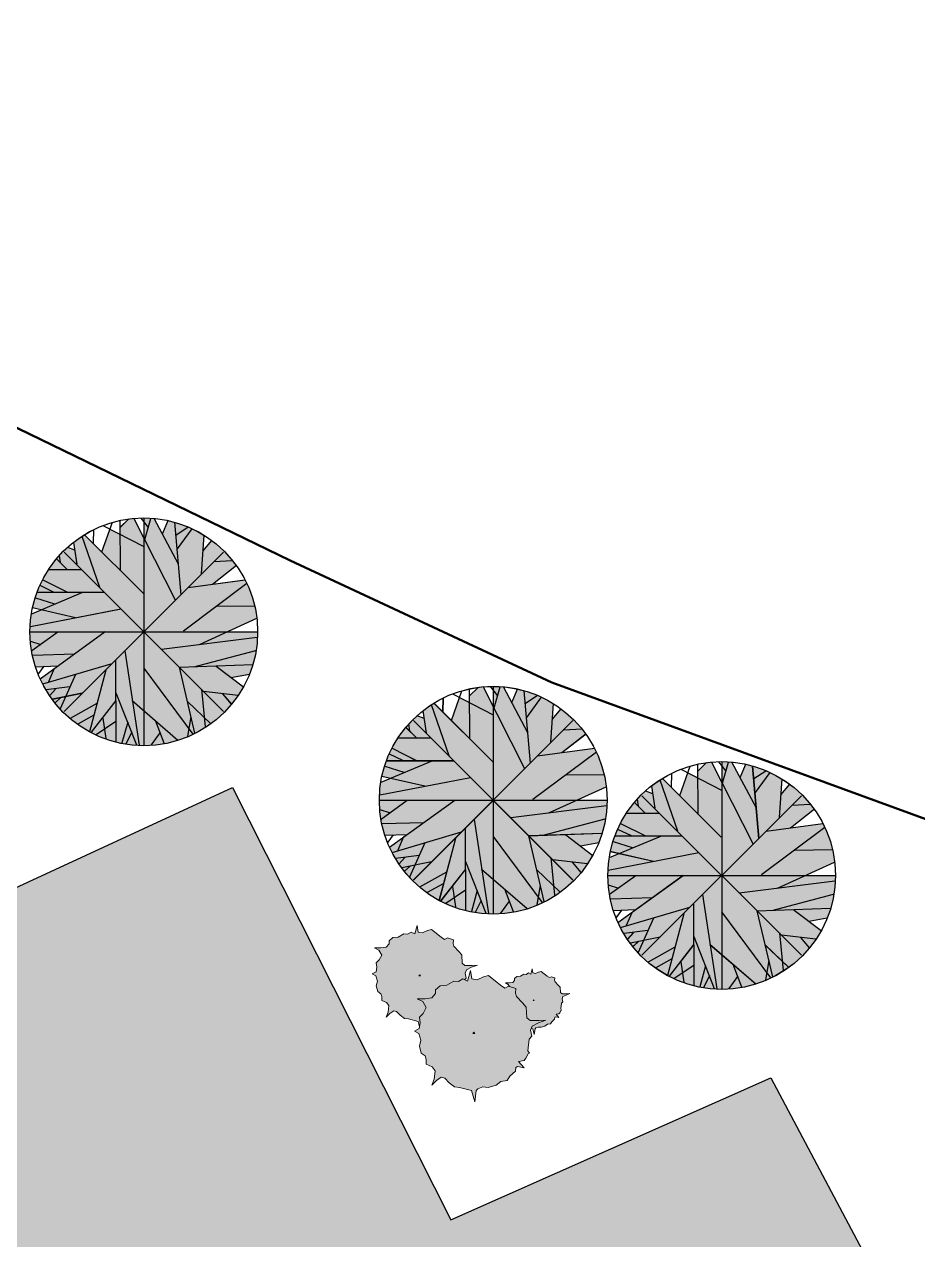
# Model space of a CAD drawing. Header units: inches. Extents: x 1352 to 5457, y 84 to 1168.
# Drawn here: x 1363.391 to 1364.715, y 184.821 to 186.621 of the extents above; entities that cross this region are included whole.
import ezdxf

# ---------------------------------------------------------------- set-up
doc = ezdxf.new("R2010")
doc.units = ezdxf.units.IN
doc.header["$MEASUREMENT"] = 0
doc.linetypes.add('ACAD_ISO10W100', pattern=[18, 12, -3, 0, -3])
for name, color, linetype, lineweight in [('boundary', 250, 'ACAD_ISO10W100', 50), ('CILL', 250, 'Continuous', 9), ('win', 250, 'Continuous', 30)]:
    doc.layers.add(name, color=color, linetype=linetype, lineweight=lineweight)

# ---------------------------------------------------------------- blocks, each defined once
blk = doc.blocks.new('Tree - deciduous plan')
for p, q in [((-22.0458, 42.0753), (-16.5881, 57.6486)), ((-12.5388, 54.9406), (-7.9613, 59.4546)), ((-12.3627, 32.1443), (-12.5388, 58.7776)), ((-5.3205, 59.6806), (16.5105, 16.7963)), ((2.426, 54.9406), (-1.4472, 59.9056)), ((0, 59.9996), (0, -60)), ((0.4894, 48.6208), (3.6584, 59.6806)), ((18.2711, 35.5298), (5.419, 59.6806)), ((9.8203, 51.5549), (12.8133, 58.5516)), ((19.6795, 19.5047), (16.3344, 57.6486)), ((-26.4472, 46.5894), (-26.2712, 53.8116)), ((-21.1656, 55.8436), (-0.0388, 45.0094)), ((17.0387, 51.1035), (23.2006, 55.1666)), ((17.7429, 43.6552), (25.4894, 54.2636)), ((-37.0107, 47.0408), (-35.25, 35.5298)), ((-32.6092, 50.4264), (-23.2782, 23.5674)), ((-31.2008, 51.1035), (-0.2149, 20.1818)), ((31.6513, 50.8778), (30.2429, 30.5643)), ((31.1232, 42.5267), (35.8767, 48.1693)), ((-43.8768, 36.4326), (-44.405, 40.2696)), ((42, 42), (-42, -42)), ((42, -42), (-42, 42)), ((-40.1797, 44.558), (-36.4825, 43.2038)), ((-49.8627, 32.8214), (-32.7853, 32.8214)), ((-45.8134, 38.2383), (-40.5318, 33.0471)), ((36.2288, 25.1474), (48.9049, 35.0784)), ((37.1091, 37.1098), (46.6161, 37.5612)), ((-53.2078, 27.4044), (-40.1797, 20.859)), ((23.3767, 23.3417), (53.3063, 27.4044)), ((-32.2571, 20.6333), (-59.1937, 9.348)), ((-56.0247, 20.859), (-20.8134, 20.859)), ((-54.7923, 24.4702), (-47.75, 21.0847)), ((54.3626, 25.3731), (20.9119, 0.3198)), ((-57.081, 17.9248), (-47.0458, 14.7649)), ((38.5175, 13.4107), (58.2359, 13.6364)), ((-59.7219, 2.8025), (-12.0106, 12.0565)), ((-58.6656, 12.7336), (-35.9543, 7.5424)), ((29.3626, -6.6771), (59.4682, 7.091)), ((-54.6162, -24.7335), (-20.2853, 0.0941)), ((-60, 0), (60, 0)), ((-59.7219, -4.8714), (-54.2641, -6.6771)), ((-45.2853, -0.1316), (-59.0177, -10.0627)), ((9.2922, -9.1598), (59.6443, -2.8401)), ((-58.4895, -12.3197), (-36.4825, -11.6426)), ((-10.074, -10.0627), (-2.5036, -59.7178)), ((26.3697, -18.4138), (58.9401, -9.8369)), ((-57.081, -18.4138), (-45.2853, -17.9624)), ((-52.6797, -18.188), (-55.4966, -22.0251)), ((-53.2078, -27.442), (-16.7641, -16.6081)), ((-14.8275, -15.0282), (-14.6515, -57.6865)), ((-0.0388, -19.0909), (25.8415, -53.8495)), ((18.6232, -18.6394), (26.7218, -53.3981)), ((18.7992, -18.6394), (57.3556, -17.2853)), ((38.1654, -18.188), (52.426, -29.0219)), ((-47.2219, -19.3166), (-50.2148, -26.3135)), ((-35.9543, -22.4765), (-44.0529, -40.5329)), ((-19.9331, -20.2194), (-28.5599, -52.721)), ((45.9119, -24.0564), (55.595, -22.2508)), ((-38.9472, -29.0219), (-51.4472, -30.6018)), ((-46.5177, -30.1504), (-49.5106, -33.536)), ((30.419, -30.1504), (32.3556, -50.0125)), ((31.4753, -31.279), (49.6091, -33.3103)), ((-32.4331, -32.4075), (-48.1021, -35.5674)), ((-43.7008, -34.6645), (-46.6937, -37.373)), ((-24.6867, -37.8244), (-38.7712, -45.7241)), ((-14.6515, -36.2445), (-27.6797, -52.9467)), ((-14.6515, -32.1818), (-3.912, -59.4922)), ((-6.2008, -36.2445), (17.919, -57.0094)), ((22.8485, -36.4702), (35.3485, -48.4326)), ((41.5105, -32.6332), (46.088, -38.0501)), ((-26.2712, -43.9185), (-34.7219, -48.6583)), ((-14.6515, -47.3041), (-25.0388, -54.3009)), ((-21.5177, -45.4984), (-19.9331, -56.1065)), ((-8.4895, -47.5298), (-11.4825, -58.5893)), ((5.9471, -46.6269), (10.5246, -58.5893)), ((24.7852, -44.8213), (23.0246, -54.978)), ((-6.3768, -52.721), (-9.3698, -58.815)), ((8.4119, -53.1724), (3.8344, -59.4922))]:
    blk.add_line(p, q)
blk.add_circle((0, 0), 60)
blk = doc.blocks.new('Clump of Trees or Bushes - plan')
for points in [[(-10.993, 56.487), (-9.228, 58.426), (-10.144, 63.512), (-8.923, 67.033), (-3.43, 69.772), (2.673, 72.119), (-2.82, 71.728), (-10.449, 71.728), (-13.195, 74.075), (-13.806, 83.073), (-16.857, 86.594), (-22.045, 92.071), (-22.961, 94.81), (-22.656, 98.722), (-28.759, 100.678), (-31.811, 99.113), (-35.472, 101.461), (-45.543, 109.676), (-49.815, 108.503), (-55.308, 106.155), (-59.58, 106.938), (-60.801, 113.98), (-63.242, 104.982), (-67.209, 106.938), (-70.872, 104.59), (-74.839, 104.982), (-80.637, 101.461), (-86.435, 101.069), (-90.402, 97.548), (-90.402, 94.419), (-93.454, 90.898), (-98.947, 90.115), (-105.66, 90.115), (-101.083, 87.768), (-98.031, 82.682), (-100.778, 77.596), (-103.829, 74.466), (-103.219, 69.772), (-104.134, 65.077), (-108.102, 62.73), (-104.439, 60.774), (-102.609, 55.297), (-103.829, 50.211), (-102.303, 44.342), (-98.947, 41.995), (-98.031, 38.865), (-98.031, 34.953), (-93.148, 32.606), (-90.707, 29.476), (-91.317, 22.434), (-93.454, 17.348), (-89.487, 21.26), (-85.519, 23.999), (-82.468, 23.216), (-78.806, 19.304), (-74.228, 15.783), (-69.956, 15.392), (-59.886, 12.653), (-58.254, 7.074)], [(59.448, 5.262), (60.936, 4.858), (62.652, -1.011), (63.415, 4.858), (64.178, 5.836), (66.848, 6.814), (69.709, 6.569), (73.905, 7.792), (76.385, 9.748), (79.627, 10.237), (81.153, 12.438), (84.014, 15.127), (84.205, 17.084), (85.158, 17.573), (88.591, 16.839), (85.73, 20.262), (88.591, 20.751), (89.545, 21.974), (90.689, 24.174), (91.452, 24.663), (90.499, 25.886), (91.261, 31.999), (92.596, 33.466), (92.024, 36.645), (92.787, 38.845), (96.22, 40.557), (100.035, 42.024), (96.602, 41.779), (91.834, 41.779), (90.117, 43.246), (89.736, 48.871), (87.828, 51.071), (84.586, 54.494), (84.014, 56.206), (84.205, 58.651), (80.39, 59.873), (78.483, 58.895), (76.194, 60.362), (69.9, 65.497), (67.23, 64.764), (63.797, 63.297), (61.126, 63.786), (60.364, 68.187), (58.838, 62.563), (56.358, 63.786), (54.07, 62.319), (51.59, 62.563), (47.966, 60.362), (44.343, 60.118), (41.863, 57.917), (41.863, 55.961), (39.956, 53.761), (36.523, 53.272), (32.327, 53.272), (35.187, 51.805), (36.641, 49.381)]]:
    blk.add_lwpolyline(points)
for points in [[(-4.577, 66.508), (-7.629, 55.261), (-12.588, 57.706), (-17.166, 54.772), (-22.125, 55.261), (-29.372, 50.86), (-36.62, 50.371), (-41.579, 45.969), (-41.579, 42.057), (-45.393, 37.656), (-52.259, 36.678), (-60.651, 36.678), (-54.93, 33.743), (-51.115, 27.386), (-54.548, 21.029), (-58.363, 17.116), (-57.6, 11.248), (-58.744, 5.38), (-63.703, 2.446), (-59.126, 0), (-56.837, -6.846), (-58.363, -13.203), (-56.455, -20.539), (-52.259, -23.473), (-51.115, -27.385), (-51.115, -32.275), (-45.012, -35.21), (-41.96, -39.122), (-42.723, -47.924), (-45.393, -54.282), (-40.434, -49.391), (-35.475, -45.968), (-31.661, -46.946), (-27.083, -51.837), (-21.362, -56.238), (-16.021, -56.727), (-3.433, -60.15), (0, -71.887), (1.526, -60.15), (3.052, -58.194), (8.392, -56.238), (14.114, -56.727), (22.506, -54.282), (27.465, -50.369), (33.949, -49.391), (37.001, -44.99), (42.723, -39.611), (43.104, -35.699), (45.012, -34.721), (51.878, -36.188), (46.156, -29.341), (51.878, -28.363), (53.785, -25.918), (56.074, -21.517), (57.6, -20.539), (55.692, -18.094), (57.218, -5.868), (59.888, -2.934), (58.744, 3.424), (60.27, 7.825), (67.136, 11.248), (74.765, 14.182), (67.899, 13.693), (58.363, 13.693), (54.93, 16.627), (54.167, 27.875), (50.352, 32.276), (43.867, 39.123), (42.723, 42.546), (43.104, 47.436), (35.475, 49.882), (31.661, 47.925), (27.083, 50.86), (14.495, 61.129), (9.155, 59.662), (2.289, 56.728), (-3.052, 57.706)], [(-58.055, 61.947), (-58.97, 60.774), (-57.139, 60.774)], [(62.08, 35.667), (61.508, 34.933), (62.652, 34.933)], [(-1.144, 1.468), (-2.289, 0), (0, 0)]]:
    blk.add_lwpolyline(points, close=True)

msp = doc.modelspace()

# ---------------------------------------------------------------- hatches: boundary and pattern name
at = {"layer": 'CILL'}
h = msp.add_hatch(color=256, dxfattribs=at)
h.set_gradient(color1=(255, 255, 0), color2=(179, 179, 0), one_color=1, tint=0.35)
edge = h.paths.add_edge_path()
edge.add_line((1368.2739, 183.0921), (1367.822, 182.8844))
edge.add_line((1367.822, 182.8844), (1367.4796, 183.4863))
edge.add_line((1367.4796, 183.4863), (1367.0223, 183.2758))
edge.add_line((1367.0223, 183.2758), (1366.6991, 183.8586))
edge.add_line((1366.6991, 183.8586), (1366.3483, 183.7033))
edge.add_line((1366.3483, 183.7033), (1366.0553, 184.2531))
edge.add_line((1366.0553, 184.2531), (1365.6091, 184.0482))
edge.add_line((1365.6091, 184.0482), (1365.2806, 184.6527))
edge.add_line((1365.2806, 184.6527), (1364.8257, 184.4424))
edge.add_line((1364.8257, 184.4424), (1364.497, 185.0609))
edge.add_line((1364.497, 185.0609), (1364.0231, 184.8504))
edge.add_line((1364.0231, 184.8504), (1363.6996, 185.4907))
edge.add_line((1363.6996, 185.4907), (1363.198, 185.2591))
edge.add_line((1363.198, 185.2591), (1362.8469, 185.9391))
edge.add_line((1362.8469, 185.9391), (1362.4213, 185.7194))
edge.add_line((1362.4213, 185.7194), (1362.1224, 186.2984))
edge.add_line((1362.1224, 186.2984), (1361.7684, 186.1478))
edge.add_line((1361.7684, 186.1478), (1361.516, 186.6214))
edge.add_line((1361.516, 186.6214), (1360.5774, 186.2321))
edge.add_line((1360.5774, 186.2321), (1360.8624, 185.5449))
edge.add_line((1360.8624, 185.5449), (1360.2981, 185.3109))
edge.add_line((1360.2981, 185.3109), (1360.4468, 184.7712))
edge.add_line((1360.4468, 184.7712), (1359.9344, 184.63))
edge.add_line((1359.9344, 184.63), (1360.0667, 184.1496))
edge.add_line((1360.0667, 184.1496), (1359.5899, 183.98))
edge.add_line((1359.5899, 183.98), (1359.7361, 183.5016))
edge.add_line((1359.7361, 183.5016), (1359.2505, 183.3294))
edge.add_line((1359.2505, 183.3294), (1359.7949, 181.4969))
edge.add_line((1359.7949, 181.4969), (1359.3709, 181.3709))
edge.add_line((1359.3709, 181.3709), (1359.5556, 180.7493))
edge.add_line((1359.5556, 180.7493), (1359.1256, 180.5887))
edge.add_line((1359.1256, 180.5887), (1359.3088, 180.009))
edge.add_line((1359.3088, 180.009), (1358.8263, 179.8565))
edge.add_line((1358.8263, 179.8565), (1359.001, 179.3036))
edge.add_line((1359.001, 179.3036), (1358.5243, 179.1178))
edge.add_line((1358.5243, 179.1178), (1358.6629, 178.617))
edge.add_line((1358.6629, 178.617), (1358.0946, 178.4597))
edge.add_line((1358.0946, 178.4597), (1358.2516, 177.8047))
edge.add_line((1358.2516, 177.8047), (1357.6947, 177.6712))
edge.add_line((1357.6947, 177.6712), (1357.7883, 176.7337))
edge.add_spline(control_points=[(1357.8036, 176.7215), (1357.7985, 176.7256), (1357.7934, 176.7297), (1357.7883, 176.7335)], knot_values=[1.7019, 1.7019, 1.7019, 1.7019, 1.71866, 1.71866, 1.71866, 1.71866], degree=3, periodic=0)
edge.add_line((1357.7883, 176.7335), (1357.7917, 176.699))
edge.add_line((1357.7917, 176.699), (1362.6724, 174.3697))
edge.add_line((1362.6724, 174.3697), (1364.0032, 174.8708))
edge.add_spline(control_points=[(1364.0032, 174.8708), (1364.0678, 174.9189), (1364.2353, 175.05), (1364.4338, 175.2377), (1364.6859, 175.3033), (1364.9285, 175.3289), (1365.1764, 175.4336), (1365.4292, 175.4487), (1365.6934, 175.6081), (1365.9804, 175.6687), (1366.2126, 175.7123), (1366.2728, 175.7254)], knot_values=[0.506259, 0.506259, 0.506259, 0.506259, 0.747233, 1.14011, 1.302012, 1.517999, 1.870484, 2.100038, 2.259264, 2.782561, 2.967498, 2.967498, 2.967498, 2.967498], degree=3, periodic=0)
edge.add_line((1366.2728, 175.7254), (1369.934, 177.1039))
edge.add_line((1369.934, 177.1039), (1369.5946, 178.0051))
edge.add_line((1369.5946, 178.0051), (1370.5605, 178.4022))
edge.add_spline(control_points=[(1370.5605, 178.4022), (1370.5703, 178.4718), (1370.5981, 178.6521), (1370.6477, 178.9002), (1370.7728, 179.0554), (1370.8344, 179.0847)], knot_values=[8.618229, 8.618229, 8.618229, 8.618229, 8.829096, 9.16558, 9.375133, 9.375133, 9.375133, 9.375133], degree=3, periodic=0)
edge.add_spline(control_points=[(1370.8344, 179.0847), (1370.8359, 179.1327), (1370.855, 179.2381), (1370.8396, 179.3522), (1370.8416, 179.4133)], knot_values=[2.791671, 2.791671, 2.791671, 2.791671, 2.935253, 3.118951, 3.118951, 3.118951, 3.118951], degree=3, periodic=0)
edge.add_spline(control_points=[(1370.8416, 179.4133), (1370.7967, 179.4146), (1370.513, 179.4169), (1369.9683, 179.251), (1369.313, 178.7933), (1368.7925, 178.3334), (1368.284, 177.9719), (1367.9599, 177.9064), (1367.7792, 177.8646)], knot_values=[5.849557, 5.849557, 5.849557, 5.849557, 5.98421, 6.701382, 7.501189, 8.368106, 8.794855, 9.346438, 9.346438, 9.346438, 9.346438], degree=3, periodic=0)
edge.add_arc((1366.3475, 178.8941), 1.7634, 299.9761, 324.2806, ccw=False)
edge.add_arc((1365.5762, 179.8205), 2.9584, 280.8933, 303.9547, ccw=False)
edge.add_arc((1365.878, 181.5583), 4.65, 259.907, 273.1719, ccw=False)
edge.add_arc((1365.6026, 179.6539), 2.7275, 238.4062, 258.5916, ccw=False)
edge.add_line((1364.1737, 177.3307), (1363.3265, 177.0766))
edge.add_line((1363.3265, 177.0766), (1363.1436, 177.658))
edge.add_line((1363.1436, 177.658), (1362.4563, 177.478))
edge.add_line((1362.4563, 177.478), (1362.2866, 178.0143))
edge.add_line((1362.2866, 178.0143), (1361.5766, 177.8203))
edge.add_line((1361.5766, 177.8203), (1361.171, 179.1408))
edge.add_line((1361.171, 179.1408), (1361.6567, 179.2839))
edge.add_line((1361.6567, 179.2839), (1361.4528, 179.9877))
edge.add_line((1361.4528, 179.9877), (1361.962, 180.1339))
edge.add_line((1361.962, 180.1339), (1361.6351, 181.2724))
edge.add_line((1361.6351, 181.2724), (1362.0935, 181.4111))
edge.add_line((1362.0935, 181.4111), (1361.9383, 181.9242))
edge.add_arc((1364.4562, 182.5149), 2.5863, 175.3812, 193.2036, ccw=False)
edge.add_arc((1362.9108, 182.5727), 1.0434, 139.5456, 171.7046, ccw=False)
edge.add_arc((1362.7335, 182.7358), 0.8027, 101.2483, 140.1981, ccw=False)
edge.add_arc((1362.737, 182.9606), 0.5849, 65.2147, 105.8822, ccw=False)
edge.add_arc((1362.7916, 182.9055), 0.6163, 34.7391, 71.9792, ccw=False)
edge.add_line((1363.298, 183.2567), (1363.9348, 182.1255))
edge.add_line((1363.9348, 182.1255), (1364.3701, 182.3517))
edge.add_line((1364.3701, 182.3517), (1364.6934, 181.7471))
edge.add_line((1364.6934, 181.7471), (1365.1433, 181.9713))
edge.add_line((1365.1433, 181.9713), (1365.5512, 181.1756))
edge.add_line((1365.5512, 181.1756), (1366.0066, 181.3901))
edge.add_line((1366.0066, 181.3901), (1366.3815, 180.689))
edge.add_line((1366.3815, 180.689), (1366.8015, 180.9175))
edge.add_line((1366.8015, 180.9175), (1367.1433, 180.2892))
edge.add_line((1367.1433, 180.2892), (1367.5691, 180.4814))
edge.add_arc((1365.1117, 178.5609), 3.1188, 22.8053, 38.0083, ccw=False)
edge.add_arc((1366.0041, 179.0079), 2.124, -14.0359, 21.0185, ccw=False)
edge.add_arc((1366.3475, 178.8941), 1.7634, 324.2806, 346.8448, ccw=False)
edge.add_spline(control_points=[(1367.7792, 177.8646), (1367.9599, 177.9064), (1368.284, 177.9719), (1368.7925, 178.3334), (1369.313, 178.7933), (1369.9683, 179.251), (1370.513, 179.4169), (1370.7967, 179.4146), (1370.8416, 179.4133)], knot_values=[5.849557, 5.849557, 5.849557, 5.849557, 6.40114, 6.827889, 7.694806, 8.494613, 9.211785, 9.346438, 9.346438, 9.346438, 9.346438], degree=3, periodic=0)
edge.add_spline(control_points=[(1370.8416, 179.4133), (1370.8426, 179.4433), (1370.8529, 179.5277), (1370.9361, 179.6431), (1371.026, 179.8382), (1371.1785, 180.0225), (1371.4064, 180.2122), (1371.5906, 180.39), (1371.7926, 180.5756), (1372.0187, 180.6665), (1372.1992, 180.8214), (1372.4223, 180.9122), (1372.5942, 180.9656), (1373.0483, 181.134), (1372.9441, 181.0828)], knot_values=[0, 0, 0, 0, 0.090004, 0.259779, 0.409824, 0.737639, 0.962733, 1.300079, 1.506953, 1.779702, 2.014814, 2.228228, 2.44329, 2.791671, 2.791671, 2.791671, 2.791671], degree=3, periodic=0)
edge.add_line((1372.9441, 181.0828), (1373.3215, 181.2556))
edge.add_line((1373.3215, 181.2556), (1372.2286, 181.3813))
edge.add_line((1372.2286, 181.3813), (1372.0046, 182.2935))
edge.add_line((1372.0046, 182.2935), (1370.2867, 181.4883))
edge.add_line((1370.2867, 181.4883), (1369.8105, 182.3108))
edge.add_line((1369.8105, 182.3108), (1369.361, 182.0903))
edge.add_line((1369.361, 182.0903), (1369.0435, 182.6923))
edge.add_line((1369.0435, 182.6923), (1368.5943, 182.4872))
edge.add_line((1368.5943, 182.4872), (1368.2739, 183.0921))
h.paths.add_polyline_path([(1361.2811, 183.6474), (1363.0082, 184.1483), (1362.9001, 184.5208), (1361.1731, 184.0198)], flags=24)
h.paths.add_polyline_path([(1366.7251, 181.2578), (1368.4522, 181.7587), (1368.3442, 182.1311), (1366.6171, 181.6302)], flags=24)
h = msp.add_hatch(color=256, dxfattribs=at)
h.set_gradient(color1=(0, 204, 51), color2=(46, 255, 98), one_color=1, tint=0.59, name='INVSPHERICAL')
h.paths.add_polyline_path([(1363.7052, 185.8198, 0.013628), (1363.6996, 185.8271), (1363.6724, 185.8258), (1363.6337, 185.7871), (1363.6697, 185.792)])
h.paths.add_polyline_path([(1363.7181, 185.7985), (1363.6337, 185.7871), (1363.568, 185.7214), (1363.6917, 185.7214), (1363.7356, 185.7415, 0.08904)])
h.paths.add_polyline_path([(1363.6571, 185.8648, 0.070169), (1363.614, 185.8838), (1363.6233, 185.7767), (1363.6724, 185.8258), (1363.6996, 185.8271, 0.063606), (1363.6688, 185.8568), (1363.6554, 185.8409)])
h.paths.add_polyline_path([(1363.6194, 185.8213), (1363.5832, 185.8895, 0.02244), (1363.568, 185.8902), (1363.568, 185.7214), (1363.6233, 185.7767)])
h.paths.add_polyline_path([(1363.614, 185.8838, 0.014988), (1363.6041, 185.8863), (1363.5956, 185.8662), (1363.6194, 185.8213)], flags=17)
h.paths.add_polyline_path([(1363.553, 185.8895, 0.01083), (1363.5457, 185.8887), (1363.5328, 185.876), (1363.5329, 185.866), (1363.568, 185.848), (1363.568, 185.8599)])
h.paths.add_polyline_path([(1363.5329, 185.866), (1363.5179, 185.8737), (1363.506, 185.8395), (1363.5333, 185.8123)])
h.paths.add_polyline_path([(1363.568, 185.848), (1363.5329, 185.866), (1363.5333, 185.8123), (1363.48, 185.8654, 0.029164), (1363.4639, 185.8542), (1363.4656, 185.8429), (1363.455, 185.8468, 0.090602), (1363.418, 185.7987), (1363.455, 185.7801), (1363.5094, 185.7801), (1363.568, 185.7214)])
h.paths.add_polyline_path([(1363.5094, 185.7801), (1363.455, 185.7801), (1363.418, 185.7987, 0.065557), (1363.4031, 185.7572), (1363.4168, 185.7541), (1363.4013, 185.7476, 0.03899), (1363.3993, 185.7214), (1363.568, 185.7214)])
h.paths.add_polyline_path([(1363.5106, 185.7214), (1363.3993, 185.7214, 0.020209), (1363.3998, 185.7078), (1363.4153, 185.7027), (1363.4017, 185.6929, 0.035514), (1363.4074, 185.6696), (1363.4408, 185.6709)], flags=16)
h.paths.add_polyline_path([(1363.568, 185.7214), (1363.5106, 185.7214), (1363.4143, 185.6518, 0.027559), (1363.4229, 185.6353), (1363.4587, 185.6398), (1363.4522, 185.6253), (1363.4769, 185.6303)], flags=17)
h.paths.add_polyline_path([(1363.568, 185.7214), (1363.5397, 185.6931), (1363.551, 185.6192), (1363.568, 185.6045)])
h.paths.add_polyline_path([(1363.568, 185.6045), (1363.551, 185.6192), (1363.5397, 185.6931), (1363.4769, 185.6303), (1363.4522, 185.6253), (1363.444, 185.6071, 0.030609), (1363.4589, 185.5928), (1363.4989, 185.6152), (1363.4877, 185.573, 0.124716), (1363.568, 185.5527)], flags=17)
h.paths.add_polyline_path([(1363.568, 185.6676), (1363.568, 185.5527, 0.158969), (1363.6675, 185.5851), (1363.632, 185.6191), (1363.6377, 185.5949), (1363.6347, 185.578)], flags=17)
h.paths.add_polyline_path([(1363.6204, 185.6691), (1363.568, 185.7214), (1363.568, 185.6676), (1363.6347, 185.578), (1363.6377, 185.5949)])
h.paths.add_polyline_path([(1363.7368, 185.7214), (1363.6917, 185.7214), (1363.6509, 185.7028), (1363.5938, 185.6956), (1363.6205, 185.669), (1363.7296, 185.6728, 0.073172)])
h.paths.add_polyline_path([(1363.6971, 185.6538), (1363.7248, 185.6589, 0.021827), (1363.7296, 185.6728), (1363.6205, 185.669), (1363.6537, 185.6358), (1363.6577, 185.5946), (1363.6675, 185.5851, 0.109035), (1363.7157, 185.6397)])
h.paths.add_polyline_path([(1363.568, 185.5527, 0.158969), (1363.6675, 185.5851), (1363.6577, 185.5946), (1363.6537, 185.6358), (1363.6204, 185.6691), (1363.6377, 185.5949), (1363.6347, 185.578), (1363.568, 185.6676)])
h.paths.add_polyline_path([(1363.5397, 185.6931), (1363.568, 185.7214), (1363.5106, 185.7214), (1363.4143, 185.6518, 0.294446), (1363.568, 185.5527), (1363.568, 185.6045), (1363.551, 185.6192)])
h.paths.add_polyline_path([(1363.5106, 185.7214), (1363.3993, 185.7214, 0.078145), (1363.4074, 185.6696), (1363.4408, 185.6709)])
h = msp.add_hatch(color=256, dxfattribs=at)
h.set_gradient(color1=(0, 204, 51), color2=(46, 255, 98), one_color=1, tint=0.59, name='INVSPHERICAL')
h.paths.add_polyline_path([(1363.568, 185.7214), (1363.5106, 185.7214), (1363.4143, 185.6518, 0.027559), (1363.4229, 185.6353), (1363.4587, 185.6398), (1363.4522, 185.6253), (1363.4769, 185.6303)])
h.paths.add_polyline_path([(1363.5106, 185.7214), (1363.3993, 185.7214, 0.020209), (1363.3998, 185.7078), (1363.4153, 185.7027), (1363.4017, 185.6929, 0.035514), (1363.4074, 185.6696), (1363.4408, 185.6709)])
h = msp.add_hatch(color=256, dxfattribs=at)
h.set_gradient(color1=(0, 204, 51), color2=(46, 255, 98), one_color=1, tint=0.59, name='INVSPHERICAL')
h.paths.add_polyline_path([(1363.6917, 185.7214), (1363.568, 185.7214), (1363.5938, 185.6956), (1363.6509, 185.7028)])
h.paths.add_polyline_path([(1363.568, 185.6676), (1363.568, 185.5527, 0.158969), (1363.6675, 185.5851), (1363.632, 185.6191), (1363.6377, 185.5949), (1363.6347, 185.578)], flags=17)
h.paths.add_polyline_path([(1363.6537, 185.6358), (1363.6204, 185.6691), (1363.6377, 185.5949), (1363.6347, 185.578), (1363.568, 185.6676), (1363.568, 185.5527, 0.158969), (1363.6675, 185.5851), (1363.6577, 185.5946)])
h = msp.add_hatch(color=256, dxfattribs=at)
h.set_gradient(color1=(0, 204, 51), color2=(46, 255, 98), one_color=1, tint=0.59, name='INVSPHERICAL')
h.paths.add_polyline_path([(1363.5397, 185.6931), (1363.4769, 185.6303), (1363.4522, 185.6253), (1363.444, 185.6071, 0.030609), (1363.4589, 185.5928), (1363.4989, 185.6152), (1363.4877, 185.573, 0.124716), (1363.568, 185.5527), (1363.568, 185.6045), (1363.551, 185.6192)])
h = msp.add_hatch(color=256, dxfattribs=at)
h.set_gradient(color1=(0, 204, 51), color2=(46, 255, 98), one_color=1, tint=0.59, name='INVSPHERICAL')
h.paths.add_polyline_path([(1363.568, 185.6676), (1363.568, 185.5527, 0.158969), (1363.6675, 185.5851), (1363.6577, 185.5946), (1363.6537, 185.6358), (1363.6204, 185.6691), (1363.6377, 185.5949), (1363.6347, 185.578)])
h = msp.add_hatch(color=256, dxfattribs=at)
h.set_gradient(color1=(0, 204, 51), color2=(46, 255, 98), one_color=1, tint=0.59, name='INVSPHERICAL')
h.paths.add_polyline_path([(1364.2229, 185.5702, 0.013628), (1364.2173, 185.5775), (1364.1901, 185.5762), (1364.1513, 185.5375), (1364.1873, 185.5424)])
h.paths.add_polyline_path([(1364.2358, 185.549), (1364.1513, 185.5375), (1364.0857, 185.4719), (1364.2094, 185.4719), (1364.2533, 185.4919, 0.08904)])
h.paths.add_polyline_path([(1364.1748, 185.6152, 0.070169), (1364.1316, 185.6342), (1364.141, 185.5272), (1364.1901, 185.5762), (1364.2173, 185.5775, 0.063606), (1364.1865, 185.6072), (1364.1731, 185.5913)])
h.paths.add_polyline_path([(1364.1371, 185.5718), (1364.1008, 185.6399, 0.02244), (1364.0857, 185.6406), (1364.0857, 185.4719), (1364.141, 185.5272)])
h.paths.add_polyline_path([(1364.1316, 185.6342, 0.014988), (1364.1218, 185.6367), (1364.1132, 185.6166), (1364.1371, 185.5718)], flags=17)
h.paths.add_polyline_path([(1364.0706, 185.6399, 0.01083), (1364.0634, 185.6391), (1364.0505, 185.6265), (1364.0506, 185.6164), (1364.0857, 185.5984), (1364.0857, 185.6103)])
h.paths.add_polyline_path([(1364.0506, 185.6164), (1364.0356, 185.6241), (1364.0236, 185.59), (1364.0509, 185.5627)])
h.paths.add_polyline_path([(1364.0857, 185.5984), (1364.0506, 185.6164), (1364.0509, 185.5627), (1363.9977, 185.6158, 0.029164), (1363.9816, 185.6046), (1363.9833, 185.5933), (1363.9727, 185.5972, 0.090602), (1363.9357, 185.5491), (1363.9727, 185.5305), (1364.027, 185.5305), (1364.0857, 185.4719)])
h.paths.add_polyline_path([(1364.027, 185.5305), (1363.9727, 185.5305), (1363.9357, 185.5491, 0.065557), (1363.9208, 185.5077), (1363.9345, 185.5045), (1363.919, 185.4981, 0.03899), (1363.917, 185.4719), (1364.0857, 185.4719)])
h.paths.add_polyline_path([(1364.0283, 185.4719), (1363.917, 185.4719, 0.020209), (1363.9175, 185.4582), (1363.933, 185.4531), (1363.9194, 185.4433, 0.035514), (1363.9251, 185.4201), (1363.9584, 185.4213)], flags=16)
h.paths.add_polyline_path([(1364.0857, 185.4719), (1364.0283, 185.4719), (1363.932, 185.4022, 0.027559), (1363.9406, 185.3857), (1363.9763, 185.3903), (1363.9698, 185.3757), (1363.9946, 185.3807)], flags=17)
h.paths.add_polyline_path([(1364.0857, 185.4719), (1364.0574, 185.4435), (1364.0687, 185.3696), (1364.0857, 185.3549)])
h.paths.add_polyline_path([(1364.0857, 185.3549), (1364.0687, 185.3696), (1364.0574, 185.4435), (1363.9946, 185.3807), (1363.9698, 185.3757), (1363.9616, 185.3575, 0.030609), (1363.9765, 185.3432), (1364.0166, 185.3656), (1364.0054, 185.3235, 0.124716), (1364.0857, 185.3031)], flags=17)
h.paths.add_polyline_path([(1364.0857, 185.418), (1364.0857, 185.3031, 0.158969), (1364.1852, 185.3356), (1364.1497, 185.3695), (1364.1553, 185.3454), (1364.1524, 185.3284)], flags=17)
h.paths.add_polyline_path([(1364.1381, 185.4195), (1364.0857, 185.4719), (1364.0857, 185.418), (1364.1524, 185.3284), (1364.1553, 185.3454)])
h.paths.add_polyline_path([(1364.2545, 185.4719), (1364.2094, 185.4719), (1364.1686, 185.4532), (1364.1115, 185.4461), (1364.1382, 185.4194), (1364.2473, 185.4233, 0.073172)])
h.paths.add_polyline_path([(1364.2148, 185.4042), (1364.2425, 185.4094, 0.021827), (1364.2473, 185.4233), (1364.1382, 185.4194), (1364.1714, 185.3862), (1364.1754, 185.345), (1364.1852, 185.3356, 0.109035), (1364.2333, 185.3901)])
h.paths.add_polyline_path([(1364.0857, 185.3031, 0.158969), (1364.1852, 185.3356), (1364.1754, 185.345), (1364.1714, 185.3862), (1364.1381, 185.4195), (1364.1553, 185.3454), (1364.1524, 185.3284), (1364.0857, 185.418)])
h.paths.add_polyline_path([(1364.0574, 185.4435), (1364.0857, 185.4719), (1364.0283, 185.4719), (1363.932, 185.4022, 0.294446), (1364.0857, 185.3031), (1364.0857, 185.3549), (1364.0687, 185.3696)])
h.paths.add_polyline_path([(1364.0283, 185.4719), (1363.917, 185.4719, 0.078145), (1363.9251, 185.4201), (1363.9584, 185.4213)])
h = msp.add_hatch(color=256, dxfattribs=at)
h.set_gradient(color1=(0, 204, 51), color2=(46, 255, 98), one_color=1, tint=0.59, name='INVSPHERICAL')
h.paths.add_polyline_path([(1364.5613, 185.4587, 0.013628), (1364.5557, 185.466), (1364.5285, 185.4648), (1364.4898, 185.426), (1364.5258, 185.4309)])
h.paths.add_polyline_path([(1364.5743, 185.4375), (1364.4898, 185.426), (1364.4242, 185.3604), (1364.5478, 185.3604), (1364.5917, 185.3805, 0.08904)])
h.paths.add_polyline_path([(1364.5132, 185.5037, 0.070169), (1364.4701, 185.5228), (1364.4795, 185.4157), (1364.5285, 185.4648), (1364.5557, 185.466, 0.063606), (1364.525, 185.4957), (1364.5115, 185.4798)])
h.paths.add_polyline_path([(1364.4756, 185.4603), (1364.4393, 185.5285, 0.02244), (1364.4242, 185.5291), (1364.4242, 185.3604), (1364.4795, 185.4157)])
h.paths.add_polyline_path([(1364.4701, 185.5228, 0.014988), (1364.4603, 185.5252), (1364.4517, 185.5052), (1364.4756, 185.4603)], flags=17)
h.paths.add_polyline_path([(1364.4091, 185.5285, 0.01083), (1364.4018, 185.5276), (1364.389, 185.515), (1364.389, 185.5049), (1364.4242, 185.4869), (1364.4242, 185.4988)])
h.paths.add_polyline_path([(1364.389, 185.5049), (1364.374, 185.5126), (1364.3621, 185.4785), (1364.3894, 185.4512)])
h.paths.add_polyline_path([(1364.4242, 185.4869), (1364.389, 185.5049), (1364.3894, 185.4512), (1364.3362, 185.5044, 0.029164), (1364.32, 185.4932), (1364.3217, 185.4818), (1364.3112, 185.4857, 0.090602), (1364.2741, 185.4376), (1364.3112, 185.4191), (1364.3655, 185.4191), (1364.4242, 185.3604)])
h.paths.add_polyline_path([(1364.3655, 185.4191), (1364.3112, 185.4191), (1364.2741, 185.4376, 0.065557), (1364.2593, 185.3962), (1364.2729, 185.3931), (1364.2575, 185.3866, 0.03899), (1364.2554, 185.3604), (1364.4242, 185.3604)])
h.paths.add_polyline_path([(1364.3667, 185.3604), (1364.2554, 185.3604, 0.020209), (1364.256, 185.3468), (1364.2714, 185.3417), (1364.2578, 185.3318, 0.035514), (1364.2636, 185.3086), (1364.2969, 185.3099)], flags=16)
h.paths.add_polyline_path([(1364.4242, 185.3604), (1364.3667, 185.3604), (1364.2705, 185.2907, 0.027559), (1364.279, 185.2743), (1364.3148, 185.2788), (1364.3083, 185.2643), (1364.333, 185.2693)], flags=17)
h.paths.add_polyline_path([(1364.4242, 185.3604), (1364.3958, 185.3321), (1364.4071, 185.2581), (1364.4242, 185.2434)])
h.paths.add_polyline_path([(1364.4242, 185.2434), (1364.4071, 185.2581), (1364.3958, 185.3321), (1364.333, 185.2693), (1364.3083, 185.2643), (1364.3001, 185.246, 0.030609), (1364.315, 185.2317), (1364.355, 185.2542), (1364.3438, 185.212, 0.124716), (1364.4242, 185.1916)], flags=17)
h.paths.add_polyline_path([(1364.4242, 185.3065), (1364.4242, 185.1916, 0.158969), (1364.5237, 185.2241), (1364.4882, 185.2581), (1364.4938, 185.2339), (1364.4909, 185.217)], flags=17)
h.paths.add_polyline_path([(1364.4765, 185.308), (1364.4242, 185.3604), (1364.4242, 185.3065), (1364.4909, 185.217), (1364.4938, 185.2339)])
h.paths.add_polyline_path([(1364.5929, 185.3604), (1364.5478, 185.3604), (1364.5071, 185.3417), (1364.45, 185.3346), (1364.4766, 185.3079), (1364.5858, 185.3118, 0.073172)])
h.paths.add_polyline_path([(1364.5532, 185.2927), (1364.5809, 185.2979, 0.021827), (1364.5858, 185.3118), (1364.4766, 185.3079), (1364.5098, 185.2747), (1364.5138, 185.2335), (1364.5237, 185.2241, 0.109035), (1364.5718, 185.2786)])
h.paths.add_polyline_path([(1364.4242, 185.1916, 0.158969), (1364.5237, 185.2241), (1364.5138, 185.2335), (1364.5098, 185.2747), (1364.4765, 185.308), (1364.4938, 185.2339), (1364.4909, 185.217), (1364.4242, 185.3065)])
h.paths.add_polyline_path([(1364.3958, 185.3321), (1364.4242, 185.3604), (1364.3667, 185.3604), (1364.2705, 185.2907, 0.294446), (1364.4242, 185.1916), (1364.4242, 185.2434), (1364.4071, 185.2581)])
h.paths.add_polyline_path([(1364.3667, 185.3604), (1364.2554, 185.3604, 0.078145), (1364.2636, 185.3086), (1364.2969, 185.3099)])
h = msp.add_hatch(color=256, dxfattribs=at)
h.set_gradient(color1=(0, 204, 51), color2=(46, 255, 98), one_color=1, tint=0.59, name='INVSPHERICAL')
h.paths.add_polyline_path([(1364.0857, 185.4719), (1364.0283, 185.4719), (1363.932, 185.4022, 0.027559), (1363.9406, 185.3857), (1363.9763, 185.3903), (1363.9698, 185.3757), (1363.9946, 185.3807)])
h.paths.add_polyline_path([(1364.0283, 185.4719), (1363.917, 185.4719, 0.020209), (1363.9175, 185.4582), (1363.933, 185.4531), (1363.9194, 185.4433, 0.035514), (1363.9251, 185.4201), (1363.9584, 185.4213)])
h = msp.add_hatch(color=256, dxfattribs=at)
h.set_gradient(color1=(0, 204, 51), color2=(46, 255, 98), one_color=1, tint=0.59, name='INVSPHERICAL')
h.paths.add_polyline_path([(1364.2094, 185.4719), (1364.0857, 185.4719), (1364.1115, 185.4461), (1364.1686, 185.4532)])
h.paths.add_polyline_path([(1364.0857, 185.418), (1364.0857, 185.3031, 0.158969), (1364.1852, 185.3356), (1364.1497, 185.3695), (1364.1553, 185.3454), (1364.1524, 185.3284)], flags=17)
h.paths.add_polyline_path([(1364.1714, 185.3862), (1364.1381, 185.4195), (1364.1553, 185.3454), (1364.1524, 185.3284), (1364.0857, 185.418), (1364.0857, 185.3031, 0.158969), (1364.1852, 185.3356), (1364.1754, 185.345)])
h = msp.add_hatch(color=256, dxfattribs=at)
h.set_gradient(color1=(0, 204, 51), color2=(46, 255, 98), one_color=1, tint=0.59, name='INVSPHERICAL')
h.paths.add_polyline_path([(1364.0574, 185.4435), (1363.9946, 185.3807), (1363.9698, 185.3757), (1363.9616, 185.3575, 0.030609), (1363.9765, 185.3432), (1364.0166, 185.3656), (1364.0054, 185.3235, 0.124716), (1364.0857, 185.3031), (1364.0857, 185.3549), (1364.0687, 185.3696)])
h = msp.add_hatch(color=256, dxfattribs=at)
h.set_gradient(color1=(0, 204, 51), color2=(46, 255, 98), one_color=1, tint=0.59, name='INVSPHERICAL')
h.paths.add_polyline_path([(1364.0857, 185.418), (1364.0857, 185.3031, 0.158969), (1364.1852, 185.3356), (1364.1754, 185.345), (1364.1714, 185.3862), (1364.1381, 185.4195), (1364.1553, 185.3454), (1364.1524, 185.3284)])
h = msp.add_hatch(color=256, dxfattribs=at)
h.set_gradient(color1=(0, 204, 51), color2=(46, 255, 98), one_color=1, tint=0.59, name='INVSPHERICAL')
h.paths.add_polyline_path([(1364.4242, 185.3604), (1364.3667, 185.3604), (1364.2705, 185.2907, 0.027559), (1364.279, 185.2743), (1364.3148, 185.2788), (1364.3083, 185.2643), (1364.333, 185.2693)])
h.paths.add_polyline_path([(1364.3667, 185.3604), (1364.2554, 185.3604, 0.020209), (1364.256, 185.3468), (1364.2714, 185.3417), (1364.2578, 185.3318, 0.035514), (1364.2636, 185.3086), (1364.2969, 185.3099)])
h = msp.add_hatch(color=256, dxfattribs=at)
h.set_gradient(color1=(0, 204, 51), color2=(46, 255, 98), one_color=1, tint=0.59, name='INVSPHERICAL')
h.paths.add_polyline_path([(1364.5478, 185.3604), (1364.4242, 185.3604), (1364.45, 185.3346), (1364.5071, 185.3417)])
h.paths.add_polyline_path([(1364.4242, 185.3065), (1364.4242, 185.1916, 0.158969), (1364.5237, 185.2241), (1364.4882, 185.2581), (1364.4938, 185.2339), (1364.4909, 185.217)], flags=17)
h.paths.add_polyline_path([(1364.5098, 185.2747), (1364.4765, 185.308), (1364.4938, 185.2339), (1364.4909, 185.217), (1364.4242, 185.3065), (1364.4242, 185.1916, 0.158969), (1364.5237, 185.2241), (1364.5138, 185.2335)])
h = msp.add_hatch(color=256, dxfattribs=at)
h.set_gradient(color1=(0, 204, 51), color2=(46, 255, 98), one_color=1, tint=0.59, name='INVSPHERICAL')
h.paths.add_polyline_path([(1364.3958, 185.3321), (1364.333, 185.2693), (1364.3083, 185.2643), (1364.3001, 185.246, 0.030609), (1364.315, 185.2317), (1364.355, 185.2542), (1364.3438, 185.212, 0.124716), (1364.4242, 185.1916), (1364.4242, 185.2434), (1364.4071, 185.2581)])
h = msp.add_hatch(color=256, dxfattribs=at)
h.set_gradient(color1=(0, 204, 51), color2=(46, 255, 98), one_color=1, tint=0.59, name='INVSPHERICAL')
h.paths.add_polyline_path([(1364.4242, 185.3065), (1364.4242, 185.1916, 0.158969), (1364.5237, 185.2241), (1364.5138, 185.2335), (1364.5098, 185.2747), (1364.4765, 185.308), (1364.4938, 185.2339), (1364.4909, 185.217)])
h = msp.add_hatch(color=256, dxfattribs=at)
h.set_gradient(color1=(0, 204, 51), color2=(46, 255, 98), one_color=1, tint=0.59, name='INVSPHERICAL')
h.paths.add_polyline_path([(1364.0623, 185.2277), (1364.0546, 185.2272), (1364.0438, 185.2272), (1364.04, 185.2305), (1364.0391, 185.2431), (1364.0348, 185.2481), (1364.0275, 185.2558), (1364.0262, 185.2596), (1364.0267, 185.2651), (1364.0181, 185.2679), (1364.0138, 185.2657), (1364.0086, 185.269), (1363.9945, 185.2806), (1363.9885, 185.2789), (1363.9807, 185.2756), (1363.9747, 185.2767), (1363.973, 185.2866), (1363.9696, 185.274), (1363.964, 185.2767), (1363.9589, 185.2734), (1363.9533, 185.274), (1363.9451, 185.269), (1363.937, 185.2684), (1363.9314, 185.2635), (1363.9314, 185.2591), (1363.9271, 185.2541), (1363.9194, 185.253), (1363.9099, 185.253), (1363.9164, 185.2497), (1363.9207, 185.2426), (1363.9168, 185.2354), (1363.9125, 185.231), (1363.9134, 185.2244), (1363.9121, 185.2178), (1363.9065, 185.2145), (1363.9117, 185.2118), (1363.9142, 185.2041), (1363.9125, 185.1969), (1363.9147, 185.1887), (1363.9194, 185.1854), (1363.9207, 185.181), (1363.9207, 185.1755), (1363.9275, 185.1722), (1363.931, 185.1678), (1363.9301, 185.1579), (1363.9271, 185.1507), (1363.9327, 185.1562), (1363.9383, 185.1601), (1363.9426, 185.159), (1363.9477, 185.1535), (1363.9541, 185.1485), (1363.9601, 185.148), (1363.9743, 185.1441), (1363.9765, 185.1367), (1363.9775, 185.1421), (1363.9765, 185.1504), (1363.9818, 185.1559), (1363.9866, 185.1648), (1363.9813, 185.1738), (1363.9732, 185.1779), (1363.985, 185.1779), (1363.9947, 185.1793), (1364.0001, 185.1855), (1364.0001, 185.191), (1364.007, 185.1972), (1364.0172, 185.1978), (1364.0274, 185.204), (1364.0344, 185.2033), (1364.0408, 185.2075), (1364.0434, 185.2062), (1364.0455, 185.2085), (1364.0443, 185.2156), (1364.046, 185.2206), (1364.0537, 185.2244)])
h.paths.add_polyline_path([(1363.9756, 185.2118), (1363.9769, 185.2134), (1363.9782, 185.2118)], flags=16)
h = msp.add_hatch(color=256, dxfattribs=at)
h.set_gradient(color1=(0, 204, 51), color2=(46, 255, 98), one_color=1, tint=0.59, name='INVSPHERICAL')
h.paths.add_polyline_path([(1364.1186, 185.0706), (1364.1191, 185.0761), (1364.1218, 185.0775), (1364.1315, 185.0754), (1364.1234, 185.0851), (1364.1315, 185.0864), (1364.1342, 185.0899), (1364.1374, 185.0961), (1364.1395, 185.0974), (1364.1368, 185.1009), (1364.139, 185.1181), (1364.1427, 185.1222), (1364.1411, 185.1311), (1364.1433, 185.1373), (1364.1529, 185.1421), (1364.1637, 185.1463), (1364.154, 185.1456), (1364.1406, 185.1456), (1364.1358, 185.1497), (1364.1347, 185.1655), (1364.1293, 185.1717), (1364.1202, 185.1813), (1364.1186, 185.1861), (1364.1191, 185.193), (1364.1084, 185.1965), (1364.103, 185.1937), (1364.0966, 185.1978), (1364.0789, 185.2123), (1364.0714, 185.2102), (1364.0617, 185.2061), (1364.0542, 185.2075), (1364.0521, 185.2198), (1364.0478, 185.204), (1364.0408, 185.2075), (1364.0344, 185.2033), (1364.0274, 185.204), (1364.0172, 185.1978), (1364.007, 185.1972), (1364.0001, 185.191), (1364.0001, 185.1855), (1363.9947, 185.1793), (1363.985, 185.1779), (1363.9732, 185.1779), (1363.9813, 185.1738), (1363.9866, 185.1648), (1363.9818, 185.1559), (1363.9765, 185.1504), (1363.9775, 185.1421), (1363.9759, 185.1339), (1363.9689, 185.1298), (1363.9754, 185.1263), (1363.9786, 185.1167), (1363.9765, 185.1078), (1363.9791, 185.0974), (1363.985, 185.0933), (1363.9866, 185.0878), (1363.9866, 185.0809), (1363.9952, 185.0768), (1363.9995, 185.0713), (1363.9984, 185.0589), (1363.9947, 185.05), (1364.0017, 185.0569), (1364.0086, 185.0617), (1364.014, 185.0603), (1364.0204, 185.0534), (1364.0285, 185.0472), (1364.036, 185.0465), (1364.0537, 185.0417), (1364.0585, 185.0252), (1364.0607, 185.0417), (1364.0628, 185.0445), (1364.0703, 185.0472), (1364.0784, 185.0465), (1364.0902, 185.05), (1364.0971, 185.0555), (1364.1063, 185.0569), (1364.1106, 185.0631)])
h.paths.add_polyline_path([(1364.0553, 185.1263), (1364.0569, 185.1284), (1364.0585, 185.1263)], flags=16)
h = msp.add_hatch(color=256, dxfattribs=at)
h.set_gradient(color1=(0, 204, 51), color2=(46, 255, 98), one_color=1, tint=0.59, name='INVSPHERICAL')
h.paths.add_polyline_path([(1364.1853, 185.1871), (1364.1847, 185.195), (1364.182, 185.1981), (1364.1775, 185.203), (1364.1767, 185.2054), (1364.1769, 185.2088), (1364.1716, 185.2105), (1364.1689, 185.2091), (1364.1657, 185.2112), (1364.1568, 185.2184), (1364.1531, 185.2174), (1364.1482, 185.2153), (1364.1445, 185.216), (1364.1434, 185.2222), (1364.1413, 185.2143), (1364.1378, 185.216), (1364.1346, 185.214), (1364.1311, 185.2143), (1364.126, 185.2112), (1364.1209, 185.2109), (1364.1174, 185.2078), (1364.1174, 185.205), (1364.1147, 185.2019), (1364.1099, 185.2012), (1364.104, 185.2012), (1364.108, 185.1992), (1364.1099, 185.196), (1364.1191, 185.193), (1364.1186, 185.1861), (1364.1202, 185.1813), (1364.1293, 185.1717), (1364.1347, 185.1655), (1364.1358, 185.1497), (1364.1406, 185.1456), (1364.154, 185.1456), (1364.1637, 185.1463), (1364.1529, 185.1421), (1364.1433, 185.1373), (1364.142, 185.1337), (1364.1442, 185.1332), (1364.1466, 185.1249), (1364.1478, 185.1342), (1364.1525, 185.1359), (1364.1566, 185.1356), (1364.1625, 185.1373), (1364.1659, 185.14), (1364.1705, 185.1407), (1364.1726, 185.1438), (1364.1767, 185.1476), (1364.1769, 185.1503), (1364.1783, 185.151), (1364.1831, 185.15), (1364.1791, 185.1548), (1364.1831, 185.1555), (1364.1844, 185.1572), (1364.1861, 185.1603), (1364.1871, 185.161), (1364.1858, 185.1627), (1364.1869, 185.1713), (1364.1887, 185.1734), (1364.1879, 185.1779), (1364.189, 185.1809), (1364.1938, 185.1834), (1364.1992, 185.1854), (1364.1944, 185.1851), (1364.1877, 185.1851)])
h.paths.add_polyline_path([(1364.1466, 185.1754), (1364.145, 185.1754), (1364.1458, 185.1765)], flags=16)

# ---------------------------------------------------------------- linework, layer by layer
for p, q in [((1363.506, 185.8398), (1363.5214, 185.8836)), ((1363.5328, 185.876), (1363.5456, 185.8887)), ((1363.5333, 185.8118), (1363.5328, 185.8867)), ((1363.5531, 185.8893), (1363.6145, 185.7687)), ((1363.5749, 185.876), (1363.564, 185.8899)), ((1363.568, 185.8902), (1363.568, 185.5527)), ((1363.5694, 185.8582), (1363.5783, 185.8893)), ((1363.6194, 185.8214), (1363.5833, 185.8893)), ((1363.5957, 185.8664), (1363.6041, 185.8861)), ((1363.6234, 185.7763), (1363.614, 185.8836)), ((1363.4763, 185.8633), (1363.5026, 185.7877)), ((1363.4803, 185.8652), (1363.5674, 185.7782)), ((1363.4937, 185.8525), (1363.4942, 185.8728)), ((1363.5085, 185.8785), (1363.5679, 185.848)), ((1363.616, 185.8652), (1363.6333, 185.8766)), ((1363.6179, 185.8442), (1363.6397, 185.8741)), ((1363.6571, 185.8645), (1363.6531, 185.8074)), ((1363.455, 185.8468), (1363.4654, 185.8429)), ((1363.4639, 185.8537), (1363.4689, 185.8214)), ((1363.6556, 185.841), (1363.6689, 185.8569)), ((1363.4392, 185.829), (1363.454, 185.8144)), ((1363.4446, 185.8239), (1363.4432, 185.8347)), ((1363.6862, 185.8396), (1363.4499, 185.6033)), ((1363.6862, 185.6033), (1363.4499, 185.8396)), ((1363.6724, 185.8258), (1363.6991, 185.8271)), ((1363.4278, 185.8137), (1363.4758, 185.8137)), ((1363.6699, 185.7922), (1363.7056, 185.8201)), ((1363.4184, 185.7985), (1363.455, 185.7801)), ((1363.7209, 185.7928), (1363.6269, 185.7223)), ((1363.6338, 185.7871), (1363.718, 185.7985)), ((1363.4773, 185.7795), (1363.4016, 185.7477)), ((1363.4105, 185.7801), (1363.5095, 185.7801)), ((1363.4139, 185.7903), (1363.4337, 185.7807)), ((1363.4001, 185.7293), (1363.5343, 185.7553)), ((1363.403, 185.7572), (1363.4669, 185.7426)), ((1363.4075, 185.7718), (1363.4357, 185.763)), ((1363.6764, 185.7592), (1363.7318, 185.7598)), ((1363.6506, 185.7027), (1363.7353, 185.7414)), ((1363.3993, 185.7214), (1363.7368, 185.7214)), ((1363.4407, 185.7211), (1363.4021, 185.6931)), ((1363.4144, 185.6519), (1363.511, 185.7217)), ((1363.4001, 185.7077), (1363.4154, 185.7027)), ((1363.5942, 185.6957), (1363.7358, 185.7134)), ((1363.4035, 185.6868), (1363.4654, 185.6887)), ((1363.5397, 185.6931), (1363.561, 185.5535)), ((1363.6422, 185.6696), (1363.7338, 185.6938)), ((1363.4075, 185.6696), (1363.4407, 185.6709)), ((1363.4199, 185.6703), (1363.412, 185.6595)), ((1363.4184, 185.6443), (1363.5209, 185.6747)), ((1363.4352, 185.6671), (1363.4268, 185.6474)), ((1363.512, 185.6646), (1363.4877, 185.5732)), ((1363.5263, 185.6792), (1363.5268, 185.5592)), ((1363.5679, 185.6677), (1363.6407, 185.57)), ((1363.6204, 185.669), (1363.6432, 185.5713)), ((1363.6209, 185.669), (1363.7294, 185.6728)), ((1363.6754, 185.6703), (1363.7155, 185.6398)), ((1363.4669, 185.6582), (1363.4441, 185.6074)), ((1363.6972, 185.6538), (1363.7244, 185.6589)), ((1363.4585, 185.6398), (1363.4233, 185.6354)), ((1363.4372, 185.6366), (1363.4288, 185.6271)), ((1363.4768, 185.6303), (1363.4328, 185.6214)), ((1363.5268, 185.6309), (1363.557, 185.5541)), ((1363.6536, 185.6366), (1363.659, 185.5808)), ((1363.6566, 185.6335), (1363.7076, 185.6278)), ((1363.6848, 185.6297), (1363.6977, 185.6144)), ((1364.0237, 185.5902), (1364.0391, 185.634)), ((1364.0262, 185.6289), (1364.0856, 185.5984)), ((1364.0505, 185.6264), (1364.0633, 185.6391)), ((1364.0509, 185.5623), (1364.0505, 185.6372)), ((1364.0708, 185.6397), (1364.1322, 185.5191)), ((1364.0925, 185.6264), (1364.0816, 185.6403)), ((1364.0857, 185.6406), (1364.0857, 185.3031)), ((1364.0871, 185.6086), (1364.096, 185.6397)), ((1364.1371, 185.5718), (1364.101, 185.6397)), ((1364.1133, 185.6169), (1364.1218, 185.6365)), ((1364.1411, 185.5267), (1364.1317, 185.634)), ((1363.4451, 185.6239), (1363.4367, 185.6163)), ((1363.4986, 185.6151), (1363.459, 185.5928)), ((1363.5268, 185.6195), (1363.4902, 185.5725)), ((1363.5506, 185.6195), (1363.6184, 185.5611)), ((1363.6323, 185.6189), (1363.6675, 185.5852)), ((1363.994, 185.6137), (1364.0202, 185.5381)), ((1363.998, 185.6156), (1364.0851, 185.5286)), ((1364.0113, 185.6029), (1364.0118, 185.6232)), ((1364.1336, 185.6156), (1364.151, 185.627)), ((1364.1356, 185.5946), (1364.1574, 185.6245)), ((1364.1747, 185.615), (1364.1708, 185.5578)), ((1363.4942, 185.5979), (1363.4704, 185.5846)), ((1363.5075, 185.5935), (1363.512, 185.5636)), ((1363.6377, 185.5954), (1363.6328, 185.5668)), ((1363.9727, 185.5972), (1363.9831, 185.5934)), ((1363.9816, 185.6042), (1363.9866, 185.5718)), ((1364.1732, 185.5915), (1364.1866, 185.6073)), ((1363.5268, 185.5884), (1363.4976, 185.5687)), ((1363.5442, 185.5878), (1363.5357, 185.5567)), ((1363.5848, 185.5903), (1363.5976, 185.5567)), ((1363.9569, 185.5794), (1363.9717, 185.5648)), ((1363.9623, 185.5743), (1363.9608, 185.5851)), ((1364.2038, 185.59), (1363.9676, 185.3537)), ((1364.2038, 185.3537), (1363.9676, 185.59)), ((1364.1901, 185.5762), (1364.2168, 185.5775)), ((1363.5501, 185.5732), (1363.5417, 185.556)), ((1363.5917, 185.5719), (1363.5788, 185.5541)), ((1363.9455, 185.5642), (1363.9935, 185.5642)), ((1364.1876, 185.5426), (1364.2233, 185.5705)), ((1363.9316, 185.5407), (1363.9514, 185.5312)), ((1363.9361, 185.5489), (1363.9727, 185.5305)), ((1364.2386, 185.5432), (1364.1445, 185.4728)), ((1364.1515, 185.5375), (1364.2356, 185.5489)), ((1363.995, 185.5299), (1363.9192, 185.4982)), ((1363.9252, 185.5223), (1363.9534, 185.5134)), ((1363.9281, 185.5305), (1364.0272, 185.5305)), ((1364.3622, 185.4787), (1364.3775, 185.5225)), ((1364.3889, 185.5149), (1364.4018, 185.5276)), ((1364.3894, 185.4508), (1364.3889, 185.5257)), ((1364.4092, 185.5282), (1364.4706, 185.4076)), ((1364.431, 185.5149), (1364.4201, 185.5289)), ((1364.4242, 185.5291), (1364.4242, 185.1916)), ((1364.4255, 185.4971), (1364.4345, 185.5282)), ((1364.4756, 185.4603), (1364.4394, 185.5282)), ((1364.4518, 185.5054), (1364.4602, 185.5251)), ((1364.4795, 185.4152), (1364.4701, 185.5225)), ((1363.9177, 185.4797), (1364.0519, 185.5058)), ((1363.9207, 185.5077), (1363.9846, 185.4931)), ((1364.194, 185.5096), (1364.2495, 185.5102)), ((1364.3364, 185.5041), (1364.4236, 185.4171)), ((1364.3498, 185.4914), (1364.3503, 185.5117)), ((1364.3646, 185.5174), (1364.4241, 185.487)), ((1364.4721, 185.5041), (1364.4894, 185.5155)), ((1364.4741, 185.4832), (1364.4959, 185.513)), ((1364.5132, 185.5035), (1364.5092, 185.4463)), ((1364.1683, 185.4531), (1364.253, 185.4918)), ((1364.3112, 185.4857), (1364.3216, 185.4819)), ((1364.3201, 185.4927), (1364.325, 185.4603)), ((1364.3325, 185.5022), (1364.3587, 185.4267)), ((1364.5117, 185.48), (1364.5251, 185.4959)), ((1363.917, 185.4719), (1364.2545, 185.4719)), ((1363.9584, 185.4715), (1363.9197, 185.4436)), ((1363.9321, 185.4023), (1364.0287, 185.4721)), ((1364.2953, 185.4679), (1364.3102, 185.4533)), ((1364.3008, 185.4629), (1364.2993, 185.4736)), ((1364.5423, 185.4785), (1364.306, 185.2423)), ((1364.5423, 185.2423), (1364.306, 185.4785)), ((1363.9177, 185.4582), (1363.9331, 185.4531)), ((1364.1118, 185.4461), (1364.2535, 185.4639)), ((1364.2839, 185.4527), (1364.332, 185.4527)), ((1364.5261, 185.4311), (1364.5617, 185.459)), ((1364.5285, 185.4648), (1364.5553, 185.466)), ((1363.9212, 185.4372), (1363.9831, 185.4391)), ((1364.0574, 185.4436), (1364.0787, 185.3039)), ((1364.1599, 185.4201), (1364.2515, 185.4442)), ((1364.2745, 185.4375), (1364.3112, 185.4191)), ((1364.5771, 185.4317), (1364.483, 185.3613)), ((1364.4899, 185.426), (1364.5741, 185.4375)), ((1363.9252, 185.4201), (1363.9584, 185.4213)), ((1363.9376, 185.4207), (1363.9296, 185.4099)), ((1363.9361, 185.3947), (1364.0386, 185.4251)), ((1363.9529, 185.4175), (1363.9445, 185.3979)), ((1364.0297, 185.415), (1364.0054, 185.3236)), ((1364.044, 185.4296), (1364.0445, 185.3096)), ((1364.0856, 185.4182), (1364.1584, 185.3204)), ((1364.1381, 185.4194), (1364.1609, 185.3217)), ((1364.1386, 185.4194), (1364.247, 185.4232)), ((1364.1931, 185.4207), (1364.2332, 185.3902)), ((1364.3334, 185.4184), (1364.2577, 185.3867)), ((1364.2666, 185.4191), (1364.3656, 185.4191)), ((1364.2701, 185.4292), (1364.2899, 185.4197)), ((1363.9846, 185.4086), (1363.9618, 185.3579)), ((1364.2148, 185.4042), (1364.2421, 185.4093)), ((1364.2592, 185.3962), (1364.323, 185.3816)), ((1364.2636, 185.4108), (1364.2918, 185.4019)), ((1364.5325, 185.3981), (1364.588, 185.3987)), ((1363.9762, 185.3902), (1363.941, 185.3858)), ((1363.9549, 185.3871), (1363.9465, 185.3775)), ((1363.9945, 185.3807), (1363.9504, 185.3718)), ((1364.0445, 185.3813), (1364.0747, 185.3045)), ((1364.1713, 185.3871), (1364.1767, 185.3312)), ((1364.1742, 185.3839), (1364.2252, 185.3782)), ((1364.2025, 185.3801), (1364.2153, 185.3648)), ((1364.2562, 185.3683), (1364.3904, 185.3943)), ((1364.5067, 185.3416), (1364.5914, 185.3803)), ((1363.9628, 185.3744), (1363.9544, 185.3667)), ((1364.0163, 185.3655), (1363.9767, 185.3433)), ((1364.0445, 185.3699), (1364.0079, 185.3229)), ((1364.0683, 185.3699), (1364.1361, 185.3115)), ((1364.15, 185.3693), (1364.1851, 185.3356)), ((1364.2554, 185.3604), (1364.5929, 185.3604)), ((1364.2968, 185.36), (1364.2582, 185.3321)), ((1364.2706, 185.2908), (1364.3671, 185.3606)), ((1364.0118, 185.3483), (1363.9881, 185.335)), ((1364.0252, 185.3439), (1364.0297, 185.3141)), ((1364.1024, 185.3407), (1364.1153, 185.3071)), ((1364.1554, 185.3458), (1364.1505, 185.3172)), ((1364.2562, 185.3467), (1364.2715, 185.3416)), ((1364.4503, 185.3346), (1364.5919, 185.3524)), ((1364.0445, 185.3388), (1364.0153, 185.3191)), ((1364.0618, 185.3382), (1364.0534, 185.3071)), ((1364.0678, 185.3236), (1364.0594, 185.3064)), ((1364.2597, 185.3257), (1364.3216, 185.3276)), ((1364.3958, 185.3321), (1364.4171, 185.1924)), ((1364.4983, 185.3086), (1364.5899, 185.3327)), ((1364.1094, 185.3223), (1364.0965, 185.3045)), ((1364.2636, 185.3086), (1364.2968, 185.3099)), ((1364.276, 185.3092), (1364.2681, 185.2984)), ((1364.2745, 185.2832), (1364.377, 185.3137)), ((1364.2914, 185.3061), (1364.2829, 185.2864)), ((1364.3825, 185.3181), (1364.383, 185.1981)), ((1364.4241, 185.3067), (1364.4968, 185.2089)), ((1364.4765, 185.308), (1364.4993, 185.2102)), ((1364.477, 185.308), (1364.5855, 185.3118)), ((1364.5315, 185.3092), (1364.5716, 185.2788)), ((1364.323, 185.2972), (1364.3003, 185.2464)), ((1364.3681, 185.3035), (1364.3438, 185.2121)), ((1364.5533, 185.2927), (1364.5805, 185.2978)), ((1364.3146, 185.2788), (1364.2795, 185.2743)), ((1364.2933, 185.2756), (1364.2849, 185.2661)), ((1364.3329, 185.2692), (1364.2889, 185.2604)), ((1364.383, 185.2699), (1364.4132, 185.1931)), ((1364.5097, 185.2756), (1364.5152, 185.2197)), ((1364.5127, 185.2724), (1364.5637, 185.2667)), ((1364.5409, 185.2686), (1364.5538, 185.2534)), ((1364.3013, 185.2629), (1364.2928, 185.2553)), ((1364.3547, 185.254), (1364.3151, 185.2318)), ((1364.383, 185.2584), (1364.3463, 185.2115)), ((1364.4067, 185.2584), (1364.4746, 185.2)), ((1364.4884, 185.2578), (1364.5236, 185.2242)), ((1364.3503, 185.2369), (1364.3265, 185.2235)), ((1364.4939, 185.2343), (1364.4889, 185.2058)), ((1364.383, 185.2273), (1364.3537, 185.2077)), ((1364.3636, 185.2324), (1364.3681, 185.2026)), ((1364.4003, 185.2267), (1364.3919, 185.1956)), ((1364.4409, 185.2292), (1364.4538, 185.1956)), ((1364.4062, 185.2121), (1364.3978, 185.195)), ((1364.4478, 185.2108), (1364.4349, 185.1931))]:
    msp.add_line(p, q)
for centre in [(1363.568, 185.7214), (1364.0857, 185.4719), (1364.4242, 185.3604)]:
    msp.add_circle(centre, 0.1687)
at = {"layer": 'boundary'}
for p, q in [((1363.3183, 186.0535), (1363.7851, 185.8271)), ((1363.7851, 185.8271), (1364.1724, 185.6462)), ((1364.1724, 185.6462), (1364.7667, 185.4291))]:
    msp.add_line(p, q, dxfattribs=at)
at = {"layer": 'win'}
for p, q in [((1363.198, 185.2591), (1363.6996, 185.4907)), ((1363.6996, 185.4907), (1364.0231, 184.8504)), ((1364.0231, 184.8504), (1364.497, 185.0609)), ((1364.497, 185.0609), (1364.8257, 184.4424))]:
    msp.add_line(p, q, dxfattribs=at)

# ---------------------------------------------------------------- block references
at = {"layer": 'CILL'}
for name, p, xscale, yscale, zscale in [('Tree - deciduous plan', (1363.568, 185.7214), 0.002812499999890861, 0.002812499999890861, 0.002812499999890861), ('Tree - deciduous plan', (1364.0857, 185.4719), 0.002812499999890861, 0.002812499999890861, 0.002812499999890861), ('Tree - deciduous plan', (1364.4242, 185.3604), 0.002812499999890861, 0.002812499999890861, 0.002812499999890861), ('Clump of Trees or Bushes - plan', (1364.0585, 185.1263), 0.00140624999994543, 0.00140624999994543, 0.00140624999994543)]:
    msp.add_blockref(name, p, dxfattribs=dict(at, xscale=xscale, yscale=yscale, zscale=zscale))

doc.saveas('drawing.dxf')
